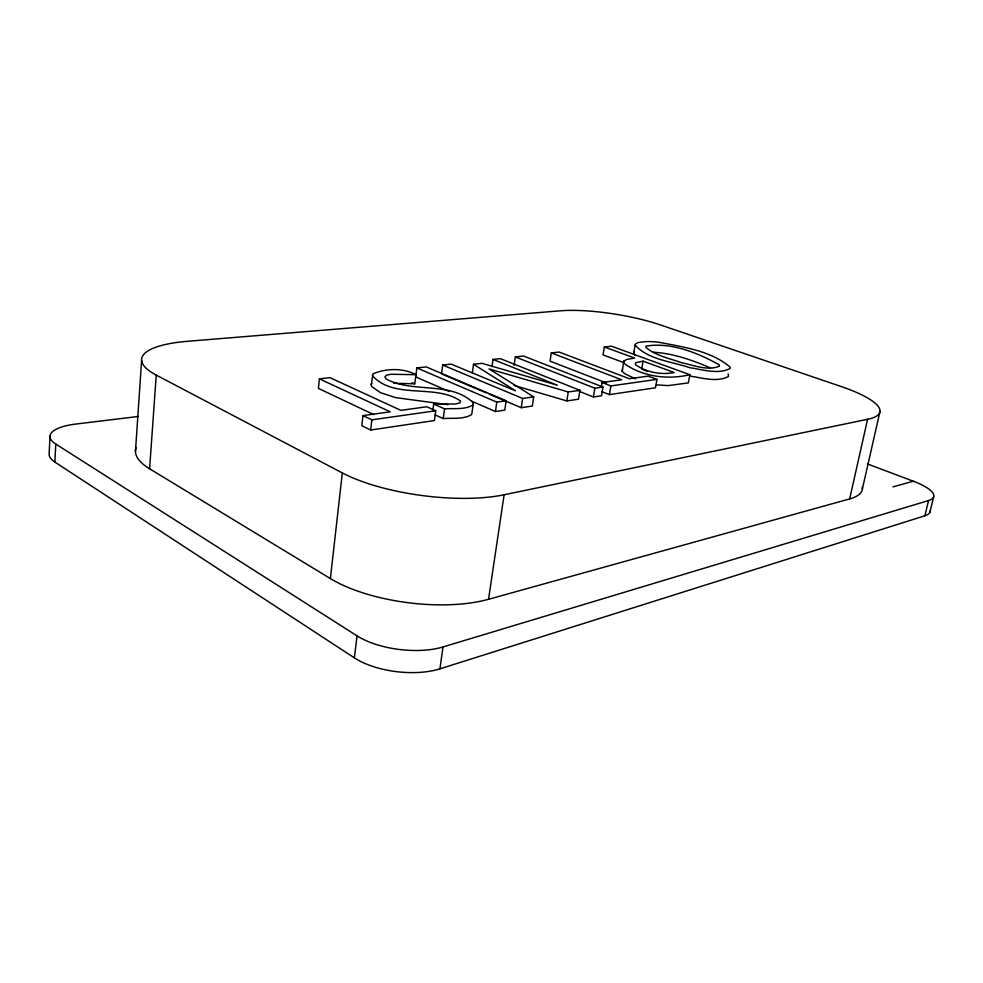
<?xml version="1.0" encoding="UTF-8"?>
<svg xmlns="http://www.w3.org/2000/svg" width="983" height="983" viewBox="0 0 983 983"><rect width="100%" height="100%" fill="white"/><g stroke="black" fill="none" stroke-linecap="round" stroke-linejoin="round"><path stroke-width="1.47" d="M50.022 435.85L49.15 453.679A48.867 15.912 2.7 0 0 54.864 462.084L354.371 657.86A59.336 26.529 6.6 0 0 439.917 668.845L924.868 515.78A41.532 11.907 13.1 0 0 930.176 510.73M54.864 462.084L55.773 444.046A49.052 15.445 3 0 1 75.949 424.042L138.333 416.473M135.445 451.615L141.626 360.233M149.6 468.78L156.248 375.088A97.501 26.394 5.4 0 1 187.679 341.285L560.519 310.8A74.364 16.306 9.3 0 1 660.539 324.968L841.645 386.7A83.813 19.832 11.2 0 1 867.596 419.286L849.656 498.909L488.526 599.298A107.393 41.864 7 0 1 330.374 578.569L149.6 468.78A95.634 31.395 4.6 0 1 136.145 447.498M319.414 378.848L390.239 411.828L362.985 415.6L361.805 425.737L370.665 430.026L434.449 420.564L435.739 410.771L426.831 406.765L400.88 410.353L329.993 377.669L319.414 378.848L318.406 388.396L373.786 414.593M330.374 578.569L342.33 472.946L156.248 375.088M447.818 404.64L395.658 397.624L380.433 392.647L371.857 386.688L371.205 384.808L372.962 373.847C386.172 368.22 403.128 367.814 415.907 374.695L414.752 383.812L393.642 383.247M370.665 430.026L371.869 419.839L362.985 415.6M354.371 657.86L357.038 635.854L55.773 444.046M471.668 401.211L495.457 411.521L504.771 410.132L506.147 400.781L426.192 366.905L416.853 367.949L415.711 376.944L449.292 391.504M432.778 410.906L433.675 404.001L455.534 404.001L459.823 402.858L460.646 401.113C435.641 383.382 393.753 399.995 372.299 375.506M441.551 373.896L442.719 365.062L451.148 364.115L515.497 390.804L473.536 364.263L472.331 372.987M415.907 374.695L390.767 374.265L386.307 375.273L384.894 376.944L386.233 379.008C412.958 393.618 450.374 380.679 473.401 402.907L471.705 414.543C463.362 419.692 452.61 417.8 443.247 418.574L444.549 408.854L433.675 404.001M439.917 668.845L442.989 646.961L928.566 500.544A41.667 11.55 12.9 0 0 913.318 481.215L867.362 463.915M492.016 366.561L493.024 359.434L500.298 358.623L579.921 390.312L578.471 399.209L566.835 400.929L514.121 385.422M495.457 411.521L496.808 402.108L506.147 400.781M514.121 365.369L515.362 356.94L523.521 356.03L602.96 387.044L601.51 395.793L593.413 396.985L579.257 391.345M488.526 599.298L504.119 494.768L867.596 419.286M521.248 407.699L522.637 398.447L533.72 396.874L532.319 406.053L521.248 407.699L489.092 394.06M601.903 391.652L609.423 394.613L655.452 387.794L656.951 379.389L648.215 376.133L629.39 378.738L559.069 352.049L551.316 352.922L550.038 361.142L606.216 382.891M566.835 400.929L568.26 391.971L579.921 390.312M593.413 396.985L594.862 388.199L602.96 387.044M656.472 384.857L668.194 385.594L688.346 382.903L689.869 374.72L611.463 346.2L604.361 346.987L603.046 354.9L623.664 362.555M601.375 386.835L602.1 382.51L621.711 379.794L551.316 352.922M609.423 394.613L610.885 385.926L656.951 379.389M635.423 378.848L624.574 373.626L622.165 371.205L623.91 361.019L626.699 359.459L634.674 358.082L604.361 346.987M635.264 355.551L633.777 352.799L635.116 345.033A28.458 6.439 9.8 0 1 639.208 342.367L645.856 341.617A28.605 6.463 9.8 0 1 658.708 342.244C683.05 346.974 711.36 350.759 730.308 367.335L730.074 368.514C717.823 374.695 702.747 369.571 689.845 367.716C671.905 361.547 648.067 359.778 635.116 345.033M473.401 402.907L473.032 404.984C464.627 410.034 453.925 408.117 444.549 408.854M641.666 369.227L643.066 361.154L674.178 372.532C660.932 375.187 646.458 372.262 635.362 364.632L635.583 362.715L643.066 361.154M622.165 371.205L622.522 369.153M623.91 361.019L623.554 363.034C642.12 376.833 667.555 379.966 689.869 374.72M862.337 489.092L880.018 411.349M924.868 515.78L928.566 500.544M929.893 512.266L933.567 497.152M371.205 384.808L371.881 383.1M892.945 486.88L913.318 481.215M371.869 419.839L435.739 410.771M473.536 364.263L481.916 363.317L557.386 385.213L493.024 359.434M652.773 352.172C672.827 353.266 692.204 360.024 710.488 367.961M689.82 376.071C702.243 377.816 716.853 382.633 728.538 376.44L728.157 373.847M568.26 391.971L489.018 368.895L533.72 396.874M643.066 369.743L647.305 371.316M602.1 382.51L610.885 385.926M515.362 356.94L594.862 388.199M442.719 365.062L522.637 398.447M442.952 374.498L486.29 392.868M416.853 367.949L496.808 402.108M412.074 382.645L414.752 383.812M435.125 414.9L443.247 418.574M442.989 646.961A59.631 25.804 6.7 0 1 357.038 635.854M862.251 486.954A82.425 23.715 11.8 0 1 849.656 498.909M504.119 494.768A109.801 35.4 7.4 0 1 342.33 472.946M633.777 352.799A28.409 6.574 9.8 0 1 634.281 351.681M719.421 366.155C707.6 371.23 693.728 365.148 681.735 362.764C669.656 358.402 655.919 355.883 645.905 347.429L645.868 346.176C670.578 341.863 697.758 352.725 719.138 364.816L719.421 366.155"/></g></svg>
